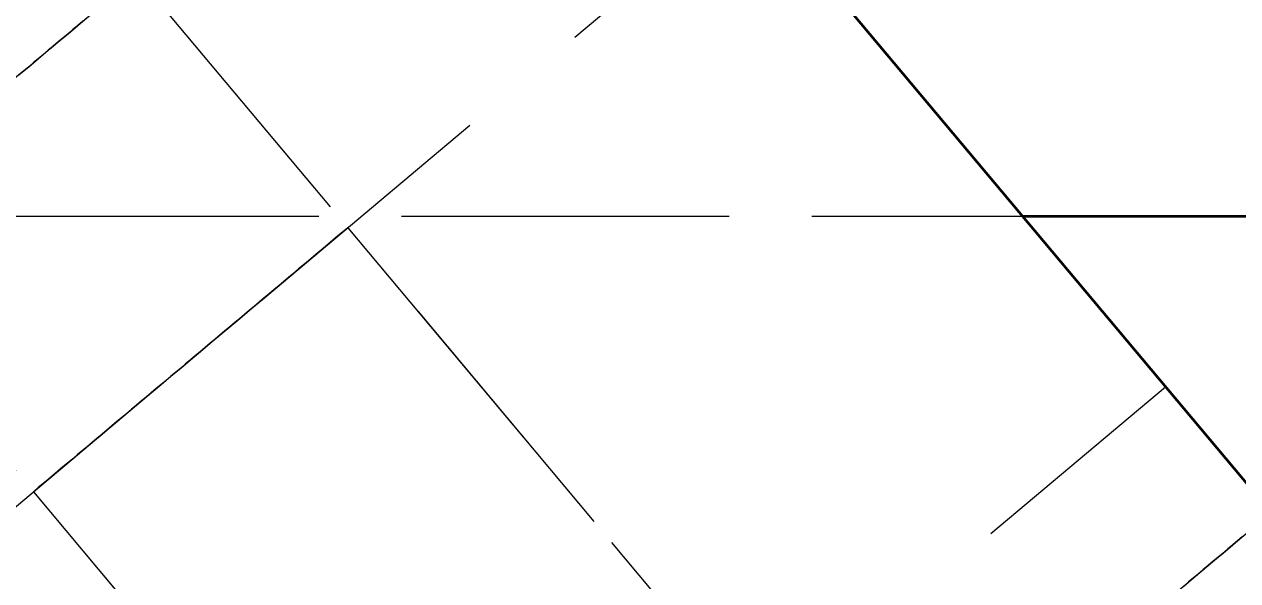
# Model space of a CAD drawing. Header units: millimetres. Extents: x 2054 to 12135, y -1469 to 564.
# Drawn here: x 9782.95 to 9796.25, y 11.66 to 17.75 of the extents above; entities that cross this region are included whole.
import ezdxf

# ---------------------------------------------------------------- set-up
doc = ezdxf.new("R2010")
doc.units = ezdxf.units.MM
doc.linetypes.add('HIDDEN_ISO', pattern=[4.5, 3, -1.5])
for name, color, linetype, lineweight in [('2D-HIDDEN', 8, 'HIDDEN_ISO', 18), ('2D-VISIBLE', 7, 'Continuous', 35), ('DIMENSIONS', 4, 'Continuous', 18)]:
    doc.layers.add(name, color=color, linetype=linetype, lineweight=lineweight)
doc.styles.add('ISO', font='isocpeur.ttf')
doc.styles.add('OpenSansCondensed-Light', font='OpenSansCondensed-Light.ttf')
doc.dimstyles.new('EZ_CURVED', dxfattribs={"dimtxt": 0.25, "dimasz": 0.25, "dimexe": 0.375, "dimexo": 0.125, "dimgap": 0.1, "dimtad": 1, "dimlfac": 100, "dimzin": 12, "dimdsep": 46, "dimtxsty": 'OpenSansCondensed-Light', "dimcen": 2.5, "dimazin": 2, "dimtfac": 0.5, "dimtmove": 2, "dimatfit": 3, "dimarcsym": 2})

msp = doc.modelspace()

# ---------------------------------------------------------------- linework, layer by layer
at = {"layer": '2D-HIDDEN'}
for p, q in [((9800.475, 7.807), (9785.884, 25.196)), ((9800.475, 7.807), (9785.884, 25.196)), ((9800.475, 7.807), (9785.884, 25.196)), ((9776.327, 11.694), (9788.584, 21.979)), ((9776.327, 11.694), (9788.584, 21.979)), ((9776.327, 11.694), (9788.584, 21.979)), ((9776.327, 11.694), (9788.584, 21.979)), ((9776.327, 11.694), (9788.584, 21.979)), ((9776.327, 11.694), (9788.584, 21.979)), ((9776.327, 11.694), (9788.584, 21.979)), ((9776.327, 11.694), (9788.584, 21.979)), ((9781.479, 21.5), (9791.057, 10.086)), ((9781.479, 21.5), (9791.057, 10.086)), ((9781.479, 21.5), (9791.057, 10.086)), ((9781.479, 21.5), (9791.057, 10.086)), ((9778.641, 8.936), (9790.898, 19.221)), ((9778.641, 8.936), (9790.898, 19.221)), ((9778.641, 8.936), (9790.898, 19.221)), ((9778.641, 8.936), (9790.898, 19.221)), ((9778.641, 8.936), (9790.898, 19.221)), ((9778.641, 8.936), (9790.898, 19.221)), ((9778.641, 8.936), (9790.898, 19.221)), ((9778.641, 8.936), (9790.898, 19.221)), ((9778.032, 18.608), (9787.609, 7.193)), ((9778.032, 18.608), (9787.609, 7.193)), ((9778.032, 18.608), (9787.609, 7.193)), ((9778.032, 18.608), (9787.609, 7.193)), ((9793.239, 9.567), (9802.747, 17.545)), ((9755.583, 15.653), (9851.583, 15.653)), ((9765.176, 15.653), (9793.891, 15.653)), ((9786.493, 15.525), (9796.07, 4.111)), ((9786.493, 15.525), (9796.07, 4.111)), ((9786.493, 15.525), (9796.07, 4.111)), ((9786.493, 15.525), (9796.07, 4.111)), ((9783.205, 3.497), (9795.461, 13.782)), ((9783.205, 3.497), (9795.461, 13.782)), ((9783.205, 3.497), (9795.461, 13.782)), ((9783.205, 3.497), (9795.461, 13.782)), ((9783.205, 3.497), (9795.461, 13.782)), ((9783.205, 3.497), (9795.461, 13.782)), ((9783.205, 3.497), (9795.461, 13.782)), ((9783.205, 3.497), (9795.461, 13.782)), ((9795.461, 13.782), (9797.775, 11.024)), ((9795.461, 13.782), (9797.775, 11.024)), ((9795.461, 13.782), (9797.775, 11.024)), ((9795.461, 13.782), (9797.775, 11.024)), ((9795.461, 13.782), (9797.775, 11.024)), ((9795.461, 13.782), (9797.775, 11.024)), ((9795.461, 13.782), (9797.775, 11.024)), ((9795.461, 13.782), (9797.775, 11.024)), ((9783.046, 12.632), (9792.623, 1.218)), ((9783.046, 12.632), (9792.623, 1.218)), ((9783.046, 12.632), (9792.623, 1.218)), ((9783.046, 12.632), (9792.623, 1.218)), ((9784.362, 2.119), (9796.618, 12.403))]:
    msp.add_line(p, q, dxfattribs=at)
for points in [[(9783.586, 17.786), (9783.532, 17.74), (9783.479, 17.695), (9783.425, 17.65), (9783.371, 17.605), (9783.317, 17.56), (9783.263, 17.514), (9783.209, 17.469), (9783.155, 17.424), (9783.102, 17.379), (9783.048, 17.334), (9782.994, 17.288), (9782.94, 17.243), (9782.886, 17.198), (9782.832, 17.153), (9782.778, 17.108), (9782.724, 17.062), (9782.671, 17.017), (9782.617, 16.972), (9782.563, 16.927), (9782.509, 16.882), (9782.455, 16.836)], [(9783.586, 17.786), (9783.532, 17.74), (9783.479, 17.695), (9783.425, 17.65), (9783.371, 17.605), (9783.317, 17.56), (9783.263, 17.514), (9783.209, 17.469), (9783.155, 17.424), (9783.102, 17.379), (9783.048, 17.334), (9782.994, 17.288), (9782.94, 17.243), (9782.886, 17.198), (9782.832, 17.153), (9782.778, 17.108), (9782.724, 17.062), (9782.671, 17.017), (9782.617, 16.972), (9782.563, 16.927), (9782.509, 16.882), (9782.455, 16.836)], [(9783.586, 17.786), (9783.532, 17.74), (9783.479, 17.695), (9783.425, 17.65), (9783.371, 17.605), (9783.317, 17.56), (9783.263, 17.514), (9783.209, 17.469), (9783.155, 17.424), (9783.102, 17.379), (9783.048, 17.334), (9782.994, 17.288), (9782.94, 17.243), (9782.886, 17.198), (9782.832, 17.153), (9782.778, 17.108), (9782.724, 17.062), (9782.671, 17.017), (9782.617, 16.972), (9782.563, 16.927), (9782.509, 16.882), (9782.455, 16.836)], [(9783.586, 17.786), (9783.532, 17.74), (9783.479, 17.695), (9783.425, 17.65), (9783.371, 17.605), (9783.317, 17.56), (9783.263, 17.514), (9783.209, 17.469), (9783.155, 17.424), (9783.102, 17.379), (9783.048, 17.334), (9782.994, 17.288), (9782.94, 17.243), (9782.886, 17.198), (9782.832, 17.153), (9782.778, 17.108), (9782.724, 17.062), (9782.671, 17.017), (9782.617, 16.972), (9782.563, 16.927), (9782.509, 16.882), (9782.455, 16.836)], [(9782.886, 17.198), (9782.994, 17.288), (9783.102, 17.379), (9783.209, 17.469), (9783.317, 17.56), (9783.425, 17.65), (9783.532, 17.74), (9783.64, 17.831)], [(9782.886, 17.198), (9782.994, 17.288), (9783.102, 17.379), (9783.209, 17.469), (9783.317, 17.56), (9783.425, 17.65), (9783.532, 17.74), (9783.64, 17.831)], [(9782.886, 17.198), (9782.994, 17.288), (9783.102, 17.379), (9783.209, 17.469), (9783.317, 17.56), (9783.425, 17.65), (9783.532, 17.74), (9783.64, 17.831)], [(9782.886, 17.198), (9782.994, 17.288), (9783.102, 17.379), (9783.209, 17.469), (9783.317, 17.56), (9783.425, 17.65), (9783.532, 17.74), (9783.64, 17.831)], [(9783.046, 12.632), (9783.153, 12.723), (9783.261, 12.813), (9783.369, 12.904), (9783.477, 12.994), (9783.584, 13.084), (9783.692, 13.175), (9783.8, 13.265), (9783.907, 13.356), (9784.015, 13.446), (9784.123, 13.536), (9784.231, 13.627), (9784.338, 13.717), (9784.446, 13.807), (9784.554, 13.898), (9784.661, 13.988), (9784.769, 14.079), (9784.877, 14.169), (9784.985, 14.259), (9785.092, 14.35), (9785.2, 14.44), (9785.308, 14.531), (9785.416, 14.621), (9785.523, 14.711), (9785.631, 14.802), (9785.739, 14.892), (9785.846, 14.983), (9785.954, 15.073), (9786.062, 15.163), (9786.17, 15.254), (9786.277, 15.344), (9786.385, 15.435), (9786.493, 15.525)], [(9783.046, 12.632), (9783.153, 12.723), (9783.261, 12.813), (9783.369, 12.904), (9783.477, 12.994), (9783.584, 13.084), (9783.692, 13.175), (9783.8, 13.265), (9783.907, 13.356), (9784.015, 13.446), (9784.123, 13.536), (9784.231, 13.627), (9784.338, 13.717), (9784.446, 13.807), (9784.554, 13.898), (9784.661, 13.988), (9784.769, 14.079), (9784.877, 14.169), (9784.985, 14.259), (9785.092, 14.35), (9785.2, 14.44), (9785.308, 14.531), (9785.416, 14.621), (9785.523, 14.711), (9785.631, 14.802), (9785.739, 14.892), (9785.846, 14.983), (9785.954, 15.073), (9786.062, 15.163), (9786.17, 15.254), (9786.277, 15.344), (9786.385, 15.435), (9786.493, 15.525)], [(9783.046, 12.632), (9783.153, 12.723), (9783.261, 12.813), (9783.369, 12.904), (9783.477, 12.994), (9783.584, 13.084), (9783.692, 13.175), (9783.8, 13.265), (9783.907, 13.356), (9784.015, 13.446), (9784.123, 13.536), (9784.231, 13.627), (9784.338, 13.717), (9784.446, 13.807), (9784.554, 13.898), (9784.661, 13.988), (9784.769, 14.079), (9784.877, 14.169), (9784.985, 14.259), (9785.092, 14.35), (9785.2, 14.44), (9785.308, 14.531), (9785.416, 14.621), (9785.523, 14.711), (9785.631, 14.802), (9785.739, 14.892), (9785.846, 14.983), (9785.954, 15.073), (9786.062, 15.163), (9786.17, 15.254), (9786.277, 15.344), (9786.385, 15.435), (9786.493, 15.525)], [(9783.046, 12.632), (9783.153, 12.723), (9783.261, 12.813), (9783.369, 12.904), (9783.477, 12.994), (9783.584, 13.084), (9783.692, 13.175), (9783.8, 13.265), (9783.907, 13.356), (9784.015, 13.446), (9784.123, 13.536), (9784.231, 13.627), (9784.338, 13.717), (9784.446, 13.807), (9784.554, 13.898), (9784.661, 13.988), (9784.769, 14.079), (9784.877, 14.169), (9784.985, 14.259), (9785.092, 14.35), (9785.2, 14.44), (9785.308, 14.531), (9785.416, 14.621), (9785.523, 14.711), (9785.631, 14.802), (9785.739, 14.892), (9785.846, 14.983), (9785.954, 15.073), (9786.062, 15.163), (9786.17, 15.254), (9786.277, 15.344), (9786.385, 15.435), (9786.493, 15.525)], [(9786.493, 15.525), (9786.439, 15.48), (9786.385, 15.435), (9786.331, 15.389), (9786.277, 15.344), (9786.224, 15.299), (9786.17, 15.254), (9786.116, 15.209), (9786.062, 15.163), (9786.008, 15.118), (9785.954, 15.073), (9785.9, 15.028), (9785.846, 14.983), (9785.793, 14.937), (9785.739, 14.892), (9785.685, 14.847), (9785.631, 14.802), (9785.577, 14.757), (9785.523, 14.711), (9785.469, 14.666), (9785.416, 14.621), (9785.362, 14.576), (9785.308, 14.531), (9785.254, 14.485), (9785.2, 14.44), (9785.146, 14.395), (9785.092, 14.35), (9785.039, 14.305), (9784.985, 14.259), (9784.931, 14.214), (9784.877, 14.169), (9784.823, 14.124), (9784.769, 14.079)], [(9786.493, 15.525), (9786.439, 15.48), (9786.385, 15.435), (9786.331, 15.389), (9786.277, 15.344), (9786.224, 15.299), (9786.17, 15.254), (9786.116, 15.209), (9786.062, 15.163), (9786.008, 15.118), (9785.954, 15.073), (9785.9, 15.028), (9785.846, 14.983), (9785.793, 14.937), (9785.739, 14.892), (9785.685, 14.847), (9785.631, 14.802), (9785.577, 14.757), (9785.523, 14.711), (9785.469, 14.666), (9785.416, 14.621), (9785.362, 14.576), (9785.308, 14.531), (9785.254, 14.485), (9785.2, 14.44), (9785.146, 14.395), (9785.092, 14.35), (9785.039, 14.305), (9784.985, 14.259), (9784.931, 14.214), (9784.877, 14.169), (9784.823, 14.124), (9784.769, 14.079)], [(9786.493, 15.525), (9786.439, 15.48), (9786.385, 15.435), (9786.331, 15.389), (9786.277, 15.344), (9786.224, 15.299), (9786.17, 15.254), (9786.116, 15.209), (9786.062, 15.163), (9786.008, 15.118), (9785.954, 15.073), (9785.9, 15.028), (9785.846, 14.983), (9785.793, 14.937), (9785.739, 14.892), (9785.685, 14.847), (9785.631, 14.802), (9785.577, 14.757), (9785.523, 14.711), (9785.469, 14.666), (9785.416, 14.621), (9785.362, 14.576), (9785.308, 14.531), (9785.254, 14.485), (9785.2, 14.44), (9785.146, 14.395), (9785.092, 14.35), (9785.039, 14.305), (9784.985, 14.259), (9784.931, 14.214), (9784.877, 14.169), (9784.823, 14.124), (9784.769, 14.079)], [(9786.493, 15.525), (9786.439, 15.48), (9786.385, 15.435), (9786.331, 15.389), (9786.277, 15.344), (9786.224, 15.299), (9786.17, 15.254), (9786.116, 15.209), (9786.062, 15.163), (9786.008, 15.118), (9785.954, 15.073), (9785.9, 15.028), (9785.846, 14.983), (9785.793, 14.937), (9785.739, 14.892), (9785.685, 14.847), (9785.631, 14.802), (9785.577, 14.757), (9785.523, 14.711), (9785.469, 14.666), (9785.416, 14.621), (9785.362, 14.576), (9785.308, 14.531), (9785.254, 14.485), (9785.2, 14.44), (9785.146, 14.395), (9785.092, 14.35), (9785.039, 14.305), (9784.985, 14.259), (9784.931, 14.214), (9784.877, 14.169), (9784.823, 14.124), (9784.769, 14.079)], [(9784.769, 14.079), (9784.715, 14.033), (9784.661, 13.988), (9784.608, 13.943), (9784.554, 13.898), (9784.5, 13.853), (9784.446, 13.807), (9784.392, 13.762), (9784.338, 13.717), (9784.284, 13.672), (9784.231, 13.627), (9784.177, 13.582), (9784.123, 13.536), (9784.069, 13.491), (9784.015, 13.446), (9783.961, 13.401), (9783.907, 13.356), (9783.854, 13.31), (9783.8, 13.265), (9783.746, 13.22), (9783.692, 13.175), (9783.638, 13.13), (9783.584, 13.084), (9783.53, 13.039), (9783.477, 12.994), (9783.423, 12.949), (9783.369, 12.904), (9783.315, 12.858), (9783.261, 12.813), (9783.207, 12.768), (9783.153, 12.723), (9783.099, 12.678), (9783.046, 12.632)], [(9784.769, 14.079), (9784.715, 14.033), (9784.661, 13.988), (9784.608, 13.943), (9784.554, 13.898), (9784.5, 13.853), (9784.446, 13.807), (9784.392, 13.762), (9784.338, 13.717), (9784.284, 13.672), (9784.231, 13.627), (9784.177, 13.582), (9784.123, 13.536), (9784.069, 13.491), (9784.015, 13.446), (9783.961, 13.401), (9783.907, 13.356), (9783.854, 13.31), (9783.8, 13.265), (9783.746, 13.22), (9783.692, 13.175), (9783.638, 13.13), (9783.584, 13.084), (9783.53, 13.039), (9783.477, 12.994), (9783.423, 12.949), (9783.369, 12.904), (9783.315, 12.858), (9783.261, 12.813), (9783.207, 12.768), (9783.153, 12.723), (9783.099, 12.678), (9783.046, 12.632)], [(9784.769, 14.079), (9784.715, 14.033), (9784.661, 13.988), (9784.608, 13.943), (9784.554, 13.898), (9784.5, 13.853), (9784.446, 13.807), (9784.392, 13.762), (9784.338, 13.717), (9784.284, 13.672), (9784.231, 13.627), (9784.177, 13.582), (9784.123, 13.536), (9784.069, 13.491), (9784.015, 13.446), (9783.961, 13.401), (9783.907, 13.356), (9783.854, 13.31), (9783.8, 13.265), (9783.746, 13.22), (9783.692, 13.175), (9783.638, 13.13), (9783.584, 13.084), (9783.53, 13.039), (9783.477, 12.994), (9783.423, 12.949), (9783.369, 12.904), (9783.315, 12.858), (9783.261, 12.813), (9783.207, 12.768), (9783.153, 12.723), (9783.099, 12.678), (9783.046, 12.632)], [(9784.769, 14.079), (9784.715, 14.033), (9784.661, 13.988), (9784.608, 13.943), (9784.554, 13.898), (9784.5, 13.853), (9784.446, 13.807), (9784.392, 13.762), (9784.338, 13.717), (9784.284, 13.672), (9784.231, 13.627), (9784.177, 13.582), (9784.123, 13.536), (9784.069, 13.491), (9784.015, 13.446), (9783.961, 13.401), (9783.907, 13.356), (9783.854, 13.31), (9783.8, 13.265), (9783.746, 13.22), (9783.692, 13.175), (9783.638, 13.13), (9783.584, 13.084), (9783.53, 13.039), (9783.477, 12.994), (9783.423, 12.949), (9783.369, 12.904), (9783.315, 12.858), (9783.261, 12.813), (9783.207, 12.768), (9783.153, 12.723), (9783.099, 12.678), (9783.046, 12.632)], [(9796.307, 12.142), (9796.253, 12.097), (9796.199, 12.052), (9796.146, 12.006), (9796.092, 11.961), (9796.038, 11.916), (9795.984, 11.871), (9795.93, 11.826), (9795.876, 11.78), (9795.822, 11.735), (9795.769, 11.69), (9795.715, 11.645), (9795.661, 11.6)], [(9795.661, 11.6), (9795.769, 11.69), (9795.876, 11.78), (9795.984, 11.871), (9796.092, 11.961), (9796.199, 12.052), (9796.307, 12.142)]]:
    msp.add_lwpolyline(points, dxfattribs=at)
at = {"layer": '2D-VISIBLE'}
for p, q in [((9800.475, 7.807), (9785.884, 25.196)), ((9793.891, 15.653), (9800.491, 15.653))]:
    msp.add_line(p, q, dxfattribs=at)

# ---------------------------------------------------------------- dimensions: what is measured, and where the dimension line sits
at = {"layer": 'DIMENSIONS'}
msp.add_angular_dim_3p(base=(9950.347, 77.225), center=(9752.917, 5.366), p1=(9962.917, 5.366), p2=(9913.787, 140.352), dimstyle='EZ_CURVED', override={"dimscale": 2, "dimtxt": 3.5, "dimasz": 3, "dimexe": 1.5, "dimexo": 1, "dimgap": 1, "dimtad": 1, "dimtih": 0, "dimtoh": 0, "dimdec": 0, "dimlfac": 1, "dimzin": 8, "dimdsep": 46, "dimpost": '', "dimtxsty": 'ISO', "dimtsz": 0, "dimdle": 0, "dimclrd": 4, "dimclre": 4, "dimclrt": 7}, dxfattribs=at).render()

doc.saveas('drawing.dxf')
